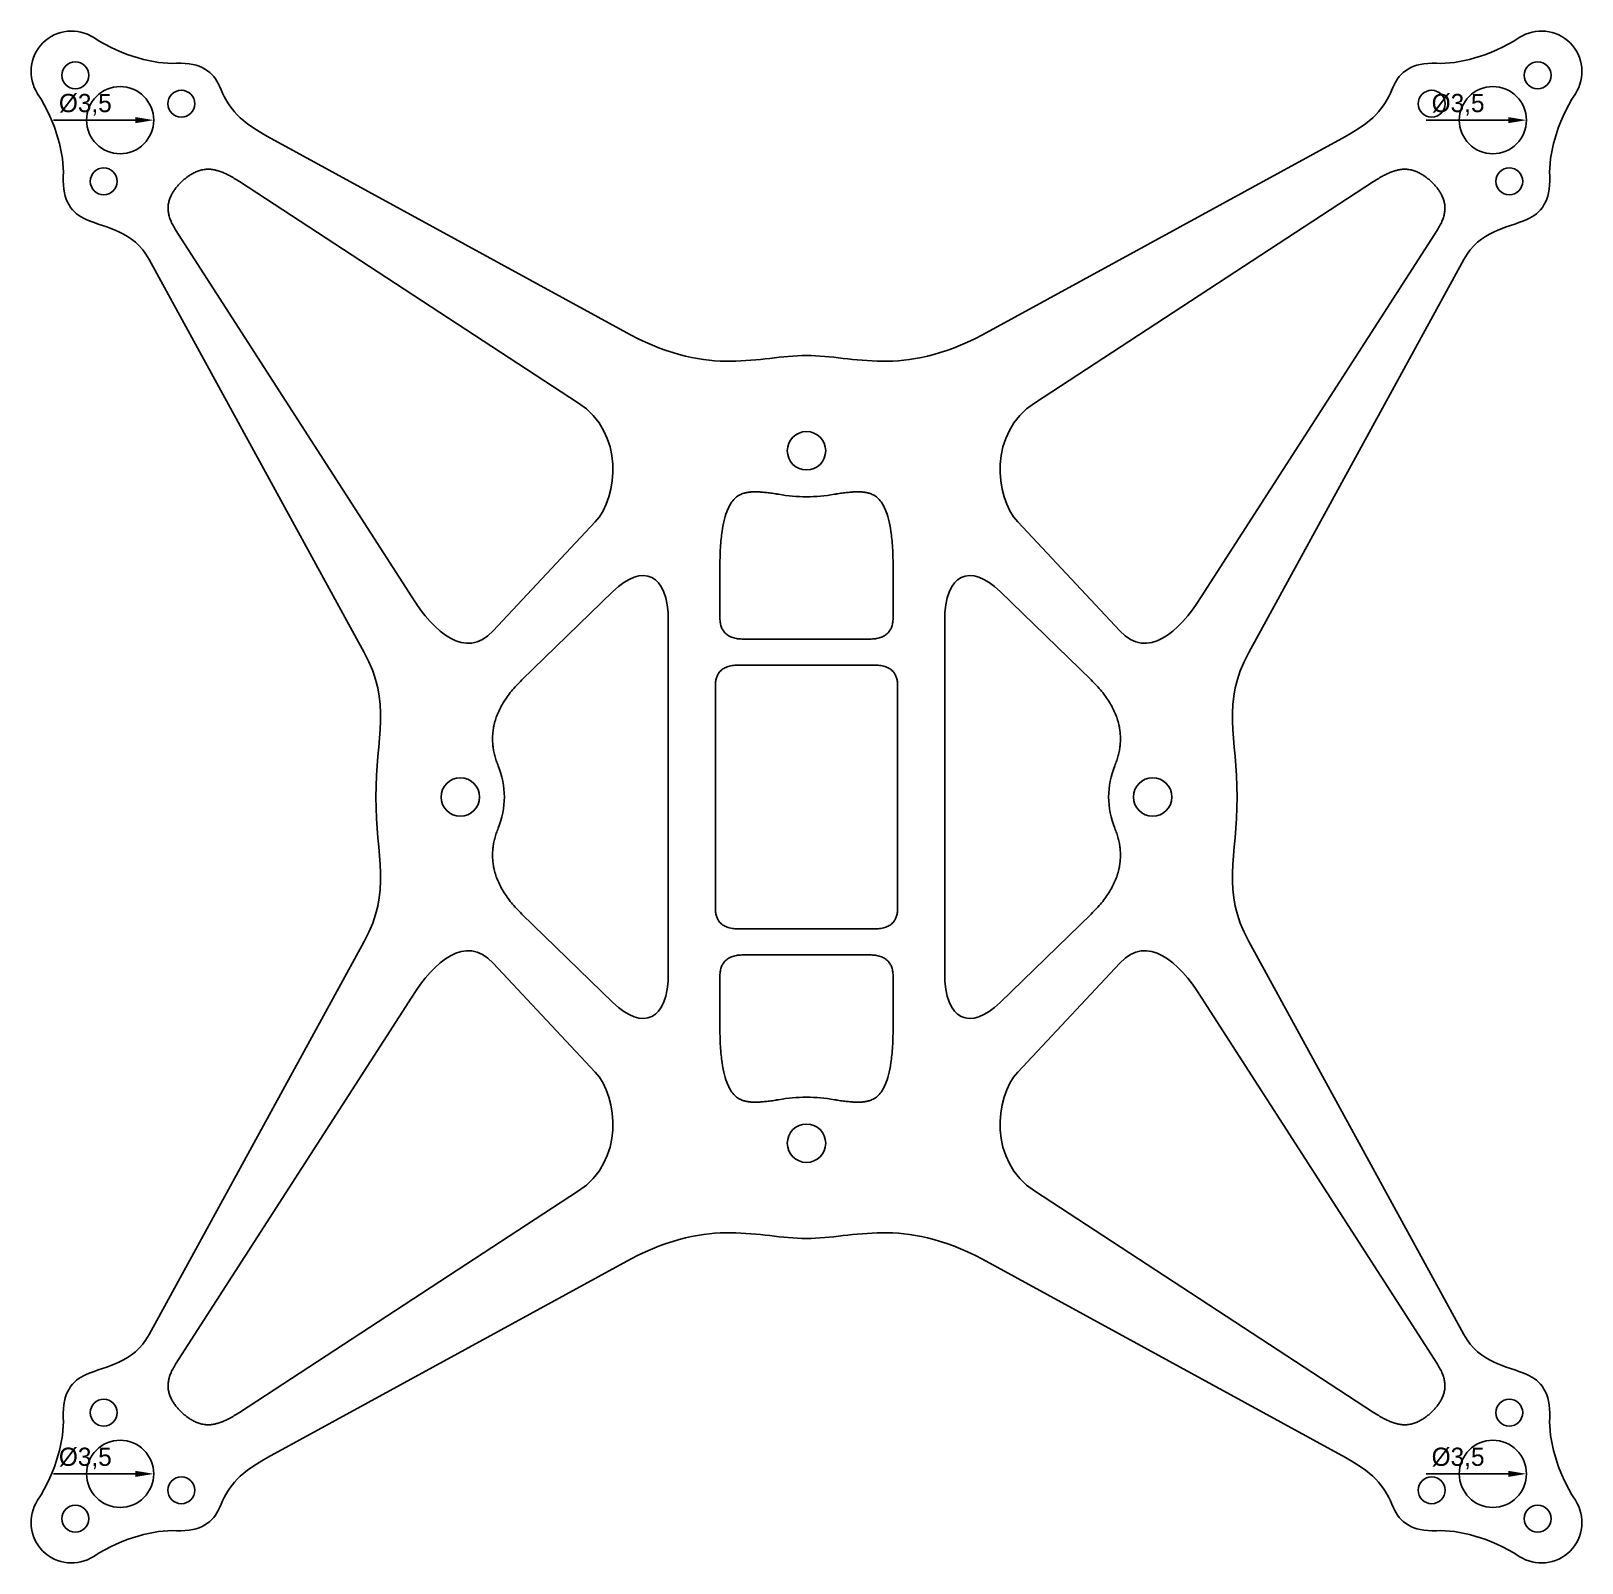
# Model space of a CAD drawing. Header units: millimetres. Extents: x -40.4 to 40.4, y -39.9 to 39.9.
import ezdxf

# ---------------------------------------------------------------- set-up
doc = ezdxf.new("R2010")
doc.units = ezdxf.units.MM
doc.layers.add('Dimensions', color=7, linetype='Continuous')
doc.layers.add('草图平面 01', color=7, linetype='Continuous')
doc.dimstyles.new('ISO-25', dxfattribs={"dimtxt": 2.5, "dimasz": 2.5, "dimexe": 1.25, "dimexo": 0.625, "dimtad": 1, "dimtxsty": 'Standard', "dimcen": 2.5, "dimadec": 0, "dimazin": 0, "dimtfac": 1, "dimtmove": 0, "dimatfit": 3, "dimfxl": 1, "dimarcsym": 0})

# ---------------------------------------------------------------- blocks, each defined once
blk = doc.blocks.new('*D1')
at = {"layer": 'Defpoints', "color": 0}
for p in [(-37.501, -35.251), (-34.001, -35.251)]:
    blk.add_point(p, dxfattribs=at)
at = {"layer": 'Dimensions', "color": 140, "lineweight": -2}
blk.add_line((-34.951, -35.251), (-39.225, -35.251), dxfattribs=at)
at = {"layer": 'Dimensions', "color": 140}
blk.add_solid([(-34.951, -35.409), (-34.951, -35.093), (-34.001, -35.251)], dxfattribs=at)
at = {"layer": 'Dimensions', "color": 140, "insert": (-37.563, -34.448), "char_height": 0.9498, "attachment_point": 5}
blk.add_mtext('%%c3,5', dxfattribs=at)
blk = doc.blocks.new('*D2')
at = {"layer": 'Defpoints', "color": 0}
for p in [(34.001, 35.251), (37.501, 35.251)]:
    blk.add_point(p, dxfattribs=at)
at = {"layer": 'Dimensions', "color": 140, "lineweight": -2}
blk.add_line((36.551, 35.251), (32.277, 35.251), dxfattribs=at)
at = {"layer": 'Dimensions', "color": 140}
blk.add_solid([(36.551, 35.093), (36.551, 35.409), (37.501, 35.251)], dxfattribs=at)
at = {"layer": 'Dimensions', "color": 140, "insert": (33.939, 36.054), "char_height": 0.9498, "attachment_point": 5}
blk.add_mtext('%%c3,5', dxfattribs=at)
blk = doc.blocks.new('*D3')
at = {"layer": 'Defpoints', "color": 0}
for p in [(34.001, -35.251), (37.501, -35.251)]:
    blk.add_point(p, dxfattribs=at)
at = {"layer": 'Dimensions', "color": 140, "lineweight": -2}
blk.add_line((36.551, -35.251), (32.277, -35.251), dxfattribs=at)
at = {"layer": 'Dimensions', "color": 140}
blk.add_solid([(36.551, -35.409), (36.551, -35.093), (37.501, -35.251)], dxfattribs=at)
at = {"layer": 'Dimensions', "color": 140, "insert": (33.939, -34.448), "char_height": 0.9498, "attachment_point": 5}
blk.add_mtext('%%c3,5', dxfattribs=at)
blk = doc.blocks.new('*D4')
at = {"layer": 'Defpoints', "color": 0}
for p in [(-37.501, 35.251), (-34.001, 35.251)]:
    blk.add_point(p, dxfattribs=at)
at = {"layer": 'Dimensions', "color": 140, "lineweight": -2}
blk.add_line((-34.951, 35.251), (-39.225, 35.251), dxfattribs=at)
at = {"layer": 'Dimensions', "color": 140}
blk.add_solid([(-34.951, 35.093), (-34.951, 35.409), (-34.001, 35.251)], dxfattribs=at)
at = {"layer": 'Dimensions', "color": 140, "insert": (-37.563, 36.054), "char_height": 0.9498, "attachment_point": 5}
blk.add_mtext('%%c3,5', dxfattribs=at)

msp = doc.modelspace()

# ---------------------------------------------------------------- linework, layer by layer
at = {"layer": '草图平面 01'}
for p, q in [((-9.1654, 24.068), (-28.076, 34.4034)), ((9.1654, 24.068), (28.076, 34.4034)), ((-11.8676, 20.5185), (-29.5356, 32.0501)), ((11.8676, 20.5185), (29.5356, 32.0501)), ((-32.863, 29.5448), (-20.5644, 10.4206)), ((32.863, 29.5448), (20.5644, 10.4206)), ((-23.0334, 7.5218), (-34.244, 27.9965)), ((23.0334, 7.5218), (34.244, 27.9965)), ((-11.0116, 14.3226), (-16.3232, 8.6486)), ((11.0116, 14.3226), (16.3232, 8.6486)), ((-4.515, 9.3711), (-4.515, 11.9015)), ((4.515, 9.3711), (4.515, 11.9015)), ((-10.0871, 10.6955), (-14.8258, 6.0963)), ((10.0871, 10.6955), (14.8258, 6.0963)), ((-7.1967, 9.1735), (-7.1967, -9.1735)), ((7.1967, 9.1735), (7.1967, -9.1735)), ((-3.29, 8.226), (3.29, 8.226)), ((-3.485, 6.8738), (3.485, 6.8738)), ((-4.7424, 5.824), (-4.7424, -5.824)), ((4.7424, 5.824), (4.7424, -5.824)), ((-10.0871, -10.6955), (-14.8258, -6.0963)), ((10.0871, -10.6955), (14.8258, -6.0963)), ((-3.485, -6.8738), (3.485, -6.8738)), ((-23.0334, -7.5218), (-34.244, -27.9965)), ((23.0334, -7.5218), (34.244, -27.9965)), ((-11.0116, -14.3226), (-16.3232, -8.6486)), ((-3.29, -8.226), (3.29, -8.226)), ((11.0116, -14.3226), (16.3232, -8.6486)), ((-4.515, -9.3711), (-4.515, -11.9015)), ((4.515, -9.3711), (4.515, -11.9015)), ((-32.863, -29.5448), (-20.5644, -10.4206)), ((32.863, -29.5448), (20.5644, -10.4206)), ((-11.8676, -20.5185), (-29.5356, -32.0501)), ((11.8676, -20.5185), (29.5356, -32.0501)), ((-9.1654, -24.068), (-28.076, -34.4034)), ((9.1654, -24.068), (28.076, -34.4034))]:
    msp.add_line(p, q, dxfattribs=at)
for centre, radius in [((-38.0843, 37.5843), 0.7), ((38.0843, 37.5843), 0.7), ((-35.7508, 35.2508), 1.75), ((-32.5633, 36.1049), 0.7), ((32.5633, 36.1049), 0.7), ((35.7508, 35.2508), 1.75), ((-36.6049, 32.0633), 0.7), ((36.6049, 32.0633), 0.7), ((0, 18.0312), 1), ((-18.0312, 0), 1), ((18.0312, 0), 1), ((0, -18.0312), 1), ((-36.6049, -32.0633), 0.7), ((36.6049, -32.0633), 0.7), ((-35.7508, -35.2508), 1.75), ((35.7508, -35.2508), 1.75), ((-32.5633, -36.1049), 0.7), ((32.5633, -36.1049), 0.7), ((-38.0843, -37.5843), 0.7), ((38.0843, -37.5843), 0.7)]:
    msp.add_circle(centre, radius, dxfattribs=at)
for centre, radius, start, end in [((-38.2797, 37.7797), 2.1123, 56.968144, 213.031719), ((38.2797, 37.7797), 2.1123, 326.968281, 123.031856), ((0, 23.9775), 8.3411, 259.95887, 280.041251), ((-19.9994, 0), 4.2631, 337.547271, 22.452729), ((19.9994, 0), 4.2631, 157.547271, 202.452729), ((0, -23.9775), 8.3411, 79.958749, 100.04113), ((-38.2797, -37.7797), 2.1123, 146.968281, 303.031856), ((38.2797, -37.7797), 2.1123, 236.968144, 33.031719)]:
    msp.add_arc(centre, radius, start, end, dxfattribs=at)
for points, degree in [([(-37.1283, 39.5505), (-35.5928, 38.5521), (-33.9417, 38.1595), (-32.8163, 38.212)], 3), ([(37.1283, 39.5505), (35.5928, 38.5521), (33.9417, 38.1595), (32.8163, 38.212)], 3), ([(-32.8163, 38.212), (-31.5388, 38.2716), (-30.8888, 37.7485), (-30.5749, 37.0214)], 3), ([(32.8163, 38.212), (31.5388, 38.2716), (30.8888, 37.7485), (30.5749, 37.0214)], 3), ([(-40.0505, 36.6283), (-39.0521, 35.0928), (-38.6595, 33.4417), (-38.712, 32.3163)], 3), ([(-28.076, 34.4034), (-29.7626, 35.3253), (-30.1418, 36.0179), (-30.5749, 37.0214)], 3), ([(28.076, 34.4034), (29.7626, 35.3253), (30.1418, 36.0179), (30.5749, 37.0214)], 3), ([(40.0505, 36.6283), (39.0521, 35.0928), (38.6595, 33.4417), (38.712, 32.3163)], 3), ([(-38.712, 32.3163), (-38.7716, 31.0388), (-38.2485, 30.3888), (-37.5214, 30.0749)], 3), ([(-29.5356, 32.0501), (-30.8028, 32.8772), (-31.9471, 32.8437), (-33.3776, 31.5836), (-33.4104, 30.396), (-32.863, 29.5448)], 4), ([(29.5356, 32.0501), (30.8028, 32.8772), (31.9471, 32.8437), (33.3776, 31.5836), (33.4104, 30.396), (32.863, 29.5448)], 4), ([(38.712, 32.3163), (38.7716, 31.0388), (38.2485, 30.3888), (37.5214, 30.0749)], 3), ([(-34.244, 27.9965), (-35.0655, 29.4969), (-36.4456, 29.6106), (-37.5214, 30.0749)], 3), ([(34.244, 27.9965), (35.0655, 29.4969), (36.4456, 29.6106), (37.5214, 30.0749)], 3), ([(-9.1654, 24.068), (-4.9397, 21.8455), (-2.5332, 22.9891), (0, 22.9891)], 3), ([(9.1654, 24.068), (4.9397, 21.8455), (2.5332, 22.9891), (0, 22.9891)], 3), ([(-11.0116, 14.3226), (-9.7681, 15.6509), (-9.5112, 18.9805), (-11.8676, 20.5185)], 3), ([(11.0116, 14.3226), (9.7681, 15.6509), (9.5112, 18.9805), (11.8676, 20.5185)], 3), ([(-1.4543, 15.7642), (-3.0574, 16.0481), (-3.36, 15.7761), (-4.515, 16.1957), (-4.515, 11.9015)], 4), ([(1.4543, 15.7642), (3.0573, 16.0481), (3.36, 15.7761), (4.515, 16.1957), (4.515, 11.9015)], 4), ([(-7.1967, 9.1735), (-7.1967, 11.6598), (-8.5301, 12.2067), (-10.0871, 10.6955)], 3), ([(7.1967, 9.1735), (7.1967, 11.6598), (8.5301, 12.2067), (10.0871, 10.6955)], 3), ([(-16.3232, 8.6486), (-17.7616, 7.112), (-19.3737, 8.5691), (-20.5644, 10.4206)], 3), ([(16.3232, 8.6486), (17.7616, 7.112), (19.3737, 8.5691), (20.5644, 10.4206)], 3), ([(-3.29, 8.226), (-4.515, 8.226), (-4.515, 9.3711)], 2), ([(3.29, 8.226), (4.515, 8.226), (4.515, 9.3711)], 2), ([(-23.0334, 7.5218), (-21.597, 4.8982), (-22.4304, 3.1209), (-22.4304, 0)], 3), ([(23.0334, 7.5218), (21.597, 4.8982), (22.4304, 3.1209), (22.4304, 0)], 3), ([(-3.485, 6.8738), (-4.7424, 6.8738), (-4.7424, 5.824)], 2), ([(3.485, 6.8738), (4.7424, 6.8738), (4.7424, 5.824)], 2), ([(-14.8258, 6.0963), (-17.0241, 3.9626), (-16.0594, 1.6282)], 2), ([(14.8258, 6.0963), (17.0241, 3.9626), (16.0594, 1.6282)], 2), ([(-23.0334, -7.5218), (-21.597, -4.8982), (-22.4304, -3.1209), (-22.4304, 0)], 3), ([(23.0334, -7.5218), (21.597, -4.8982), (22.4304, -3.1209), (22.4304, 0)], 3), ([(-14.8258, -6.0963), (-17.0241, -3.9626), (-16.0594, -1.6282)], 2), ([(14.8258, -6.0963), (17.0241, -3.9626), (16.0594, -1.6282)], 2), ([(-3.485, -6.8738), (-4.7424, -6.8738), (-4.7424, -5.824)], 2), ([(3.485, -6.8738), (4.7424, -6.8738), (4.7424, -5.824)], 2), ([(-16.3232, -8.6486), (-17.7616, -7.112), (-19.3737, -8.5691), (-20.5644, -10.4206)], 3), ([(16.3232, -8.6486), (17.7616, -7.112), (19.3737, -8.5691), (20.5644, -10.4206)], 3), ([(-3.29, -8.226), (-4.515, -8.226), (-4.515, -9.3711)], 2), ([(3.29, -8.226), (4.515, -8.226), (4.515, -9.3711)], 2), ([(-7.1967, -9.1735), (-7.1967, -11.6598), (-8.5301, -12.2067), (-10.0871, -10.6955)], 3), ([(7.1967, -9.1735), (7.1967, -11.6598), (8.5301, -12.2067), (10.0871, -10.6955)], 3), ([(-1.4543, -15.7642), (-3.0574, -16.0481), (-3.36, -15.7761), (-4.515, -16.1957), (-4.515, -11.9015)], 4), ([(1.4543, -15.7642), (3.0573, -16.0481), (3.36, -15.7761), (4.515, -16.1957), (4.515, -11.9015)], 4), ([(-11.0116, -14.3226), (-9.7681, -15.6509), (-9.5112, -18.9805), (-11.8676, -20.5185)], 3), ([(11.0116, -14.3226), (9.7681, -15.6509), (9.5112, -18.9805), (11.8676, -20.5185)], 3), ([(-9.1654, -24.068), (-4.9397, -21.8455), (-2.5332, -22.9891), (0, -22.9891)], 3), ([(9.1654, -24.068), (4.9397, -21.8455), (2.5332, -22.9891), (0, -22.9891)], 3), ([(-34.244, -27.9965), (-35.0655, -29.4969), (-36.4456, -29.6106), (-37.5214, -30.0749)], 3), ([(34.244, -27.9965), (35.0655, -29.4969), (36.4456, -29.6106), (37.5214, -30.0749)], 3), ([(-29.5356, -32.0501), (-30.8028, -32.8772), (-31.9471, -32.8437), (-33.3776, -31.5836), (-33.4104, -30.396), (-32.863, -29.5448)], 4), ([(29.5356, -32.0501), (30.8028, -32.8772), (31.9471, -32.8437), (33.3776, -31.5836), (33.4104, -30.396), (32.863, -29.5448)], 4), ([(-38.712, -32.3163), (-38.7716, -31.0388), (-38.2485, -30.3888), (-37.5214, -30.0749)], 3), ([(38.712, -32.3163), (38.7716, -31.0388), (38.2485, -30.3888), (37.5214, -30.0749)], 3), ([(-40.0505, -36.6283), (-39.0521, -35.0928), (-38.6595, -33.4417), (-38.712, -32.3163)], 3), ([(40.0505, -36.6283), (39.0521, -35.0928), (38.6595, -33.4417), (38.712, -32.3163)], 3), ([(-28.076, -34.4034), (-29.7626, -35.3253), (-30.1418, -36.0179), (-30.5749, -37.0214)], 3), ([(28.076, -34.4034), (29.7626, -35.3253), (30.1418, -36.0179), (30.5749, -37.0214)], 3), ([(-32.8163, -38.212), (-31.5388, -38.2716), (-30.8888, -37.7485), (-30.5749, -37.0214)], 3), ([(32.8163, -38.212), (31.5388, -38.2716), (30.8888, -37.7485), (30.5749, -37.0214)], 3), ([(-37.1283, -39.5505), (-35.5928, -38.5521), (-33.9417, -38.1595), (-32.8163, -38.212)], 3), ([(37.1283, -39.5505), (35.5928, -38.5521), (33.9417, -38.1595), (32.8163, -38.212)], 3)]:
    msp.add_open_spline(points, degree=degree, dxfattribs=at)

# ---------------------------------------------------------------- dimensions: what is measured, and where the dimension line sits
at = {"layer": 'Dimensions'}
for p1, p2, picture, middle in [((-37.5008, 35.2508), (-34.0008, 35.2508), '*D4', (-37.5626, 35.2508)), ((34.0008, 35.2508), (37.5008, 35.2508), '*D2', (33.939, 35.2508)), ((-37.5008, -35.2508), (-34.0008, -35.2508), '*D1', (-37.5626, -35.2508)), ((34.0008, -35.2508), (37.5008, -35.2508), '*D3', (33.939, -35.2508))]:
    dim = msp.add_diameter_dim_2p(p1=p1, p2=p2, dimstyle='ISO-25', override={"dimscale": 0.379923, "dimdec": 3, "dimzin": 8, "dimlunit": 2, "dimclrd": 140, "dimclre": 140, "dimclrt": 140}, dxfattribs=at)
    dim.commit()
    dim.dimension.update_dxf_attribs({"geometry": picture, "text_midpoint": middle, "dimtype": 163})

doc.saveas('drawing.dxf')
